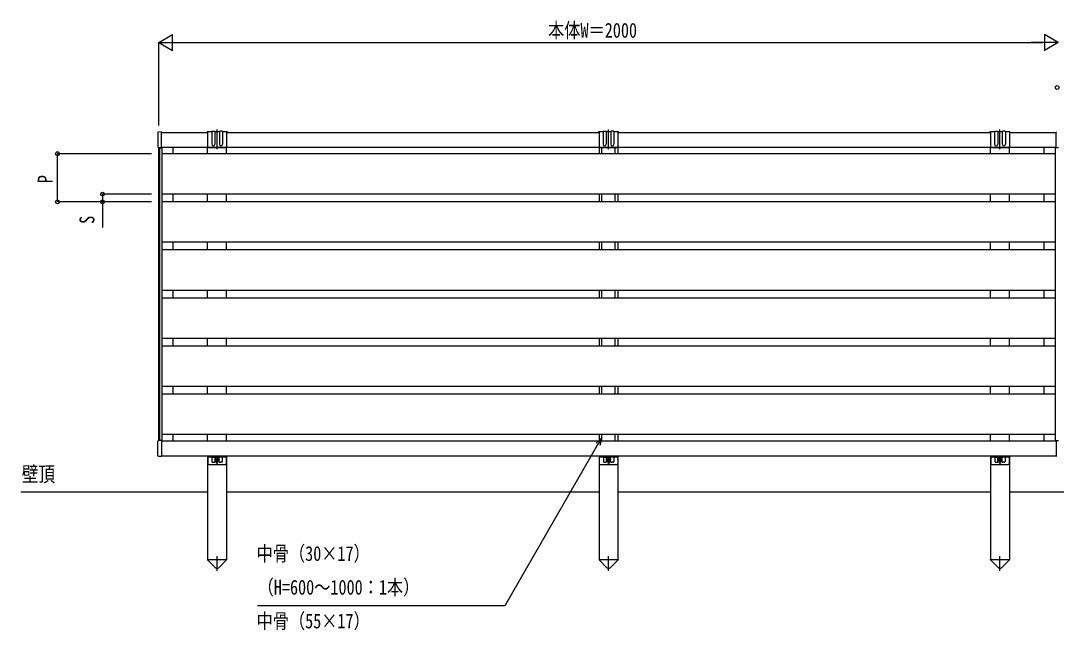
# Model space of a CAD drawing. Units: millimetres, scale not verified. Extents: x -4205 to 4205, y -2970 to 2970.
# Drawn here: x -1773 to 530, y -439 to 918 of the extents above; entities that cross this region are included whole.
import ezdxf
from ezdxf.enums import TextEntityAlignment as Align

# ---------------------------------------------------------------- set-up
doc = ezdxf.new("R2010")
doc.units = ezdxf.units.MM
doc.header["$LTSCALE"] = 16
for name, color, linetype in [('0-2_USER1', 3, 'Continuous'), ('0-4_YKK_A1', 4, 'Continuous'), ('0-5_YKK_D', 6, 'Continuous')]:
    doc.layers.add(name, color=color, linetype=linetype)
doc.styles.add('ＭＳ ゴシック', font='')
doc.styles.get('ＭＳ ゴシック').set_extended_font_data('MS Gothic')

msp = doc.modelspace()

# ---------------------------------------------------------------- linework, layer by layer
at = {"layer": '0-4_YKK_A1'}
for p, q in [((-1467.5, 668.99), (-1467.5, 636.35)), ((-1459.82, 670.4), (-1466.56, 669.99)), ((-1459.5, 669.22), (-1357, 669.22)), ((-1348, 670.72), (-1357, 670.72)), ((-1357, 670.72), (-1357, 637.71)), ((-1348, 670.72), (-1348, 642.71)), ((-1347, 671.72), (-1342, 671.72)), ((-1331, 670.72), (-1341, 670.72)), ((-1341, 670.72), (-1341, 642.71)), ((-1336, 631.64), (-1336, 675.42)), ((-1331, 670.72), (-1331, 642.71)), ((-1325, 671.72), (-1330, 671.72)), ((-1315, 670.72), (-1324, 670.72)), ((-1324, 670.72), (-1324, 642.71)), ((-1315, 670.72), (-1315, 637.71)), ((-1315, 669.22), (-486.5, 669.22)), ((-477.5, 670.72), (-486.5, 670.72)), ((-486.5, 670.72), (-486.5, 637.71)), ((-477.5, 670.72), (-477.5, 642.71)), ((-476.5, 671.72), (-471.5, 671.72)), ((-460.5, 670.72), (-470.5, 670.72)), ((-470.5, 670.72), (-470.5, 642.71)), ((-465.5, 631.64), (-465.5, 675.42)), ((-460.5, 670.72), (-460.5, 642.71)), ((-454.5, 671.72), (-459.5, 671.72)), ((-444.5, 670.72), (-453.5, 670.72)), ((-453.5, 670.72), (-453.5, 642.71)), ((-444.5, 670.72), (-444.5, 637.71)), ((-444.5, 669.22), (384, 669.22)), ((393, 670.72), (384, 670.72)), ((384, 670.72), (384, 637.71)), ((393, 670.72), (393, 642.71)), ((394, 671.72), (399, 671.72)), ((410, 670.72), (400, 670.72)), ((400, 670.72), (400, 642.71)), ((405, 631.64), (405, 675.42)), ((410, 670.72), (410, 642.71)), ((416, 671.72), (411, 671.72)), ((426, 670.72), (417, 670.72)), ((417, 670.72), (417, 642.71)), ((426, 670.72), (426, 637.71)), ((426, 669.22), (530, 669.22)), ((530, 669.16), (530, 669.95)), ((530, 635.92), (530, 669.16)), ((-1459.82, 634.94), (-1466.56, 635.35)), ((-1466, 634.72), (-1459, 634.72)), ((-1466, 634.72), (-1466, -16.28)), ((-1464, 634.72), (-1464, -16.28)), ((530, 635.22), (-1459.5, 635.22)), ((-1434, 621.72), (-1434, 635.22)), ((-1357, 621.72), (-1357, 635.22)), ((-1355, 635.71), (-1336.71, 635.71)), ((-1335.29, 635.71), (-1317, 635.71)), ((-1315, 621.72), (-1315, 635.22)), ((-486.5, 635.22), (-486.5, 621.72)), ((-484.5, 635.71), (-466.21, 635.71)), ((-480.5, 621.72), (-480.5, 635.22)), ((-464.79, 635.71), (-446.5, 635.71)), ((-450.5, 621.72), (-450.5, 635.22)), ((-444.5, 635.22), (-444.5, 621.72)), ((384, 621.72), (384, 635.22)), ((386, 635.71), (404.29, 635.71)), ((405.71, 635.71), (424, 635.71)), ((426, 621.72), (426, 635.22)), ((503, 621.72), (503, 635.22)), ((535, 634.72), (528, 634.72)), ((530, 635.12), (530, 635.92)), ((528, 621.72), (-1459, 621.72)), ((-1459, 621.72), (-1459, 531.72)), ((528, 531.72), (-1459, 531.72)), ((-1434, 514.72), (-1434, 531.72)), ((-1357, 514.72), (-1357, 531.72)), ((-1315, 514.72), (-1315, 531.72)), ((-486.5, 531.72), (-486.5, 514.72)), ((-480.5, 514.72), (-480.5, 531.72)), ((-450.5, 514.72), (-450.5, 531.72)), ((-444.5, 531.72), (-444.5, 514.72)), ((384, 514.72), (384, 531.72)), ((426, 514.72), (426, 531.72)), ((503, 514.72), (503, 531.72)), ((528, 514.72), (-1459, 514.72)), ((-1459, 514.72), (-1459, 424.72)), ((528, 424.72), (-1459, 424.72)), ((-1434, 407.72), (-1434, 424.72)), ((-1357, 407.72), (-1357, 424.72)), ((-1315, 407.72), (-1315, 424.72)), ((-486.5, 424.72), (-486.5, 407.72)), ((-480.5, 407.72), (-480.5, 424.72)), ((-450.5, 407.72), (-450.5, 424.72)), ((-444.5, 424.72), (-444.5, 407.72)), ((384, 407.72), (384, 424.72)), ((426, 407.72), (426, 424.72)), ((503, 407.72), (503, 424.72)), ((528, 407.72), (-1459, 407.72)), ((528, 317.72), (-1459, 317.72)), ((528, 300.72), (-1459, 300.72)), ((-1434, 300.72), (-1434, 317.72)), ((-1357, 300.72), (-1357, 317.72)), ((-1315, 300.72), (-1315, 317.72)), ((-486.5, 317.72), (-486.5, 300.72)), ((-480.5, 300.72), (-480.5, 317.72)), ((-450.5, 300.72), (-450.5, 317.72)), ((-444.5, 317.72), (-444.5, 300.72)), ((384, 300.72), (384, 317.72)), ((426, 300.72), (426, 317.72)), ((503, 300.72), (503, 317.72)), ((528, 210.72), (-1459, 210.72)), ((-1434, 193.72), (-1434, 210.72)), ((-1357, 193.72), (-1357, 210.72)), ((-1315, 193.72), (-1315, 210.72)), ((-486.5, 210.72), (-486.5, 193.72)), ((-480.5, 193.72), (-480.5, 210.72)), ((-450.5, 193.72), (-450.5, 210.72)), ((-444.5, 210.72), (-444.5, 193.72)), ((384, 193.72), (384, 210.72)), ((426, 193.72), (426, 210.72)), ((503, 193.72), (503, 210.72)), ((528, 193.72), (-1459, 193.72)), ((528, 103.72), (-1459, 103.72)), ((-1434, 86.72), (-1434, 103.72)), ((-1357, 86.72), (-1357, 103.72)), ((-1315, 86.72), (-1315, 103.72)), ((-486.5, 103.72), (-486.5, 86.72)), ((-480.5, 86.72), (-480.5, 103.72)), ((-450.5, 86.72), (-450.5, 103.72)), ((-444.5, 103.72), (-444.5, 86.72)), ((384, 86.72), (384, 103.72)), ((426, 86.72), (426, 103.72)), ((503, 86.72), (503, 103.72)), ((528, 86.72), (-1459, 86.72)), ((-1467.5, -50.55), (-1467.5, -17.91)), ((-1459.82, -16.5), (-1466.56, -16.91)), ((-1459.5, -16.78), (530, -16.78)), ((528, -3.28), (-1459, -3.28)), ((-1434, -16.78), (-1434, -3.28)), ((-1357, -16.78), (-1357, -3.28)), ((-1315, -16.78), (-1315, -3.28)), ((-486.5, -3.28), (-486.5, -16.78)), ((-480.5, -16.78), (-480.5, -3.28)), ((-450.5, -16.78), (-450.5, -3.28)), ((-444.5, -3.28), (-444.5, -16.78)), ((384, -16.78), (384, -3.28)), ((426, -16.78), (426, -3.28)), ((503, -16.78), (503, -3.28)), ((530, -16.68), (530, -17.48)), ((530, -17.48), (530, -50.72)), ((-1459.82, -51.96), (-1466.56, -51.55)), ((530, -50.78), (-1459.5, -50.78)), ((-1357, -50.78), (-1357, -280.78)), ((-1356.5, -50.78), (-1356.5, -56.82)), ((-1356.5, -52.28), (-1347.5, -52.28)), ((-1356.5, -57.74), (-1356.5, -67.78)), ((-1347.5, -50.78), (-1347.5, -62.78)), ((-1346.5, -53.28), (-1341.5, -53.28)), ((-1345.5, -64.78), (-1342.5, -64.78)), ((-1340.55, -58.78), (-1331.45, -58.78)), ((-1340.5, -62.78), (-1340.5, -50.78)), ((-1340.5, -52.28), (-1331.5, -52.28)), ((-1338.08, -58.43), (-1338.08, -59.13)), ((-1338.08, -58.43), (-1336.85, -58.43)), ((-1338.08, -59.13), (-1336.85, -59.13)), ((-1336.35, -56.7), (-1335.65, -56.7)), ((-1336.35, -56.7), (-1336.35, -57.93)), ((-1336.35, -59.63), (-1336.35, -60.85)), ((-1336.35, -60.85), (-1335.65, -60.85)), ((-1336, -63.33), (-1336, -54.23)), ((-1335.65, -56.7), (-1335.65, -57.93)), ((-1335.65, -59.63), (-1335.65, -60.85)), ((-1335.15, -58.43), (-1333.93, -58.43)), ((-1335.15, -59.13), (-1333.93, -59.13)), ((-1333.93, -58.43), (-1333.93, -59.13)), ((-1331.5, -62.78), (-1331.5, -50.78)), ((-1325.5, -53.28), (-1330.5, -53.28)), ((-1326.5, -64.78), (-1329.5, -64.78)), ((-1324.5, -50.78), (-1324.5, -62.78)), ((-1324.5, -52.28), (-1315.5, -52.28)), ((-1315.5, -50.78), (-1315.5, -56.82)), ((-1315.5, -57.74), (-1315.5, -67.78)), ((-1315, -50.78), (-1315, -280.78)), ((-486.5, -50.78), (-486.5, -280.78)), ((-486, -50.78), (-486, -56.82)), ((-486, -52.28), (-477, -52.28)), ((-486, -57.74), (-486, -67.78)), ((-477, -50.78), (-477, -62.78)), ((-476, -53.28), (-471, -53.28)), ((-475, -64.78), (-472, -64.78)), ((-470.05, -58.78), (-460.95, -58.78)), ((-470, -62.78), (-470, -50.78)), ((-470, -52.28), (-461, -52.28)), ((-467.57, -58.43), (-467.57, -59.13)), ((-467.57, -58.43), (-466.35, -58.43)), ((-467.57, -59.13), (-466.35, -59.13)), ((-465.85, -56.7), (-465.15, -56.7)), ((-465.85, -56.7), (-465.85, -57.93)), ((-465.85, -59.63), (-465.85, -60.85)), ((-465.85, -60.85), (-465.15, -60.85)), ((-465.5, -63.33), (-465.5, -54.23)), ((-465.15, -56.7), (-465.15, -57.93)), ((-465.15, -59.63), (-465.15, -60.85)), ((-464.65, -58.43), (-463.42, -58.43)), ((-464.65, -59.13), (-463.42, -59.13)), ((-463.42, -58.43), (-463.42, -59.13)), ((-461, -62.78), (-461, -50.78)), ((-455, -53.28), (-460, -53.28)), ((-456, -64.78), (-459, -64.78)), ((-454, -50.78), (-454, -62.78)), ((-454, -52.28), (-445, -52.28)), ((-445, -50.78), (-445, -56.82)), ((-445, -57.74), (-445, -67.78)), ((-444.5, -50.78), (-444.5, -280.78)), ((384, -50.78), (384, -280.78)), ((384.5, -50.78), (384.5, -56.82)), ((384.5, -52.28), (393.5, -52.28)), ((384.5, -57.74), (384.5, -67.78)), ((393.5, -50.78), (393.5, -62.78)), ((394.5, -53.28), (399.5, -53.28)), ((395.5, -64.78), (398.5, -64.78)), ((400.45, -58.78), (409.55, -58.78)), ((400.5, -62.78), (400.5, -50.78)), ((400.5, -52.28), (409.5, -52.28)), ((402.93, -58.43), (402.93, -59.13)), ((402.93, -58.43), (404.15, -58.43)), ((402.93, -59.13), (404.15, -59.13)), ((404.65, -56.7), (405.35, -56.7)), ((404.65, -56.7), (404.65, -57.93)), ((404.65, -59.63), (404.65, -60.85)), ((404.65, -60.85), (405.35, -60.85)), ((405, -63.33), (405, -54.23)), ((405.35, -56.7), (405.35, -57.93)), ((405.35, -59.63), (405.35, -60.85)), ((405.85, -58.43), (407.08, -58.43)), ((405.85, -59.13), (407.08, -59.13)), ((407.08, -58.43), (407.08, -59.13)), ((409.5, -62.78), (409.5, -50.78)), ((415.5, -53.28), (410.5, -53.28)), ((414.5, -64.78), (411.5, -64.78)), ((416.5, -50.78), (416.5, -62.78)), ((416.5, -52.28), (425.5, -52.28)), ((425.5, -50.78), (425.5, -56.82)), ((425.5, -57.74), (425.5, -67.78)), ((426, -50.78), (426, -280.78)), ((530, -50.72), (530, -51.51)), ((-1354.5, -69.78), (-1317.5, -69.78)), ((-484, -69.78), (-447, -69.78)), ((386.5, -69.78), (423.5, -69.78)), ((-1357, -131.27), (-1772.72, -131.27)), ((-1357, -131.27), (-1772.72, -131.27)), ((-486.5, -131.27), (-1315, -131.27)), ((384, -131.27), (-444.5, -131.27)), ((426, -130.78), (1384, -130.78)), ((-1336, -306.29), (-1336, -273.81)), ((-465.5, -306.29), (-465.5, -273.81)), ((405, -306.29), (405, -273.81)), ((-1357.2, -281.78), (-1357.2, -280.78)), ((-1357.2, -280.78), (-1314.8, -280.78)), ((-1357.2, -281.78), (-1339.52, -299.33)), ((-1314.8, -281.78), (-1332.48, -299.33)), ((-1314.8, -280.78), (-1314.8, -281.78)), ((-486.7, -281.78), (-486.7, -280.78)), ((-486.7, -280.78), (-444.3, -280.78)), ((-486.7, -281.78), (-469.02, -299.33)), ((-444.3, -281.78), (-461.98, -299.33)), ((-444.3, -280.78), (-444.3, -281.78)), ((383.8, -281.78), (383.8, -280.78)), ((383.8, -280.78), (426.2, -280.78)), ((383.8, -281.78), (401.48, -299.33)), ((426.2, -281.78), (408.52, -299.33)), ((426.2, -280.78), (426.2, -281.78))]:
    msp.add_line(p, q, dxfattribs=at)
for points in [[(-1459.5, 635.24), (-1459.5, 635.92), (-1459.5, 669.42), (-1459.5, 670.1)], [(-1459, 634.72), (-1459, -16.28), (-1466, -16.28)], [(528, 634.72), (528, -16.28), (535, -16.28)], [(-1459.5, -16.8), (-1459.5, -17.48), (-1459.5, -50.98), (-1459.5, -51.66)]]:
    msp.add_lwpolyline(points, dxfattribs=at)
for centre, radius in [((-1336, -58.78), 4.25), ((-1336, -65.78), 1.65), ((-465.5, -58.78), 4.25), ((-465.5, -65.78), 1.65), ((405, -58.78), 4.25), ((405, -65.78), 1.65)]:
    msp.add_circle(centre, radius, dxfattribs=at)
for centre, radius, start, end in [((-1466.5, 668.99), 1, 93.5, 180), ((-1459.8, 670.1), 0.3, 0, 93.5), ((-1357, 668.72), 2, 90, 165.52249), ((-1347, 670.72), 1, 90, 180), ((-1342, 670.72), 1, 0, 90), ((-1330, 670.72), 1, 90, 180), ((-1325, 670.72), 1, 0, 90), ((-1315, 668.72), 2, 14.47751, 90), ((-486.5, 668.72), 2, 90, 165.52249), ((-476.5, 670.72), 1, 90, 180), ((-471.5, 670.72), 1, 0, 90), ((-459.5, 670.72), 1, 90, 180), ((-454.5, 670.72), 1, 0, 90), ((-444.5, 668.72), 2, 14.47751, 90), ((384, 668.72), 2, 90, 165.52249), ((394, 670.72), 1, 90, 180), ((399, 670.72), 1, 0, 90), ((411, 670.72), 1, 90, 180), ((416, 670.72), 1, 0, 90), ((426, 668.72), 2, 14.47751, 90), ((530.2, 669.95), 0.2, 93.5, 180), ((-1466.5, 636.35), 1, 180, 266.5), ((-1459.8, 635.24), 0.3, 266.5, 0), ((-1355, 637.71), 2, 180, 270), ((-1344.5, 642.71), 3.5, 180, 0), ((-1336, 635.01), 1, 44.427, 135.573), ((-1327.5, 642.71), 3.5, 180, 0), ((-1317, 637.71), 2, 270, 0), ((-484.5, 637.71), 2, 180, 270), ((-474, 642.71), 3.5, 180, 0), ((-465.5, 635.01), 1, 44.427, 135.573), ((-457, 642.71), 3.5, 180, 0), ((-446.5, 637.71), 2, 270, 0), ((386, 637.71), 2, 180, 270), ((396.5, 642.71), 3.5, 180, 0), ((405, 635.01), 1, 44.427, 135.573), ((413.5, 642.71), 3.5, 180, 0), ((424, 637.71), 2, 270, 0), ((530.2, 635.12), 0.202, 179.93968, 269.38321), ((-1466.5, -17.91), 1, 93.5, 180), ((-1459.8, -16.8), 0.3, 0, 93.5), ((530.2, -16.68), 0.202, 90.61679, 180.06032), ((-1466.5, -50.55), 1, 180, 266.5), ((-1459.8, -51.66), 0.3, 266.5, 0), ((-1356.7, -57.28), 0.5, 293.57818, 66.42182), ((-1354.5, -67.78), 2, 180, 270), ((-1346.5, -52.28), 1, 180, 270), ((-1345.5, -62.78), 2, 180, 270), ((-1342.5, -62.78), 2, 270, 0), ((-1341.5, -52.28), 1, 270, 0), ((-1336.85, -57.93), 0.5, 270, 0), ((-1336.85, -59.63), 0.5, 0, 90), ((-1335.15, -57.93), 0.5, 180, 270), ((-1335.15, -59.63), 0.5, 90, 180), ((-1330.5, -52.28), 1, 180, 270), ((-1329.5, -62.78), 2, 180, 270), ((-1326.5, -62.78), 2, 270, 0), ((-1325.5, -52.28), 1, 270, 0), ((-1317.5, -67.78), 2, 270, 0), ((-1315.3, -57.28), 0.5, 113.57818, 246.42182), ((-486.2, -57.28), 0.5, 293.57818, 66.42182), ((-484, -67.78), 2, 180, 270), ((-476, -52.28), 1, 180, 270), ((-475, -62.78), 2, 180, 270), ((-472, -62.78), 2, 270, 0), ((-471, -52.28), 1, 270, 0), ((-466.35, -57.93), 0.5, 270, 0), ((-466.35, -59.63), 0.5, 0, 90), ((-464.65, -57.93), 0.5, 180, 270), ((-464.65, -59.63), 0.5, 90, 180), ((-460, -52.28), 1, 180, 270), ((-459, -62.78), 2, 180, 270), ((-456, -62.78), 2, 270, 0), ((-455, -52.28), 1, 270, 0), ((-447, -67.78), 2, 270, 0), ((-444.8, -57.28), 0.5, 113.57818, 246.42182), ((384.3, -57.28), 0.5, 293.57818, 66.42182), ((386.5, -67.78), 2, 180, 270), ((394.5, -52.28), 1, 180, 270), ((395.5, -62.78), 2, 180, 270), ((398.5, -62.78), 2, 270, 0), ((399.5, -52.28), 1, 270, 0), ((404.15, -57.93), 0.5, 270, 0), ((404.15, -59.63), 0.5, 0, 90), ((405.85, -57.93), 0.5, 180, 270), ((405.85, -59.63), 0.5, 90, 180), ((410.5, -52.28), 1, 180, 270), ((411.5, -62.78), 2, 180, 270), ((414.5, -62.78), 2, 270, 0), ((415.5, -52.28), 1, 270, 0), ((423.5, -67.78), 2, 270, 0), ((425.7, -57.28), 0.5, 113.57818, 246.42182), ((530.2, -51.51), 0.2, 180, 266.5), ((-1336, -295.78), 5, 225.20979, 314.79021), ((-465.5, -295.78), 5, 225.20979, 314.79021), ((405, -295.78), 5, 225.20979, 314.79021)]:
    msp.add_arc(centre, radius, start, end, dxfattribs=at)
at = {"layer": '0-5_YKK_D'}
for p, q in [((-1465.5, 869.22), (-1435.19, 886.72)), ((-1435.19, 851.72), (-1435.19, 886.72)), ((534.5, 869.22), (504.19, 886.72)), ((504.19, 886.72), (504.19, 851.72)), ((-1465.5, 684.22), (-1465.5, 870.22)), ((-1465.5, 869.22), (-1435.19, 851.72)), ((-1465.5, 869.22), (-1404.88, 869.22)), ((-1430.5, 869.22), (499.5, 869.22)), ((534.5, 869.22), (473.88, 869.22)), ((534.5, 869.22), (504.19, 851.72)), ((-1482, 621.72), (-1692, 621.72)), ((-1691, 514.72), (-1691, 621.72)), ((-1482, 531.72), (-1592, 531.72)), ((-1482, 514.72), (-1692, 514.72)), ((-1482, 514.72), (-1592, 514.72))]:
    msp.add_line(p, q, dxfattribs=at)
for points in [[(-1591, 531.72), (-1591, 514.72), (-1591, 457.72)], [(-480.5, -10.03), (-488.97, -24.77), (-695.8, -384.41), (-1245.8, -384.41)], [(-492.92, -22.5), (-480.5, -10.03), (-485.03, -27.04)]]:
    msp.add_lwpolyline(points, dxfattribs=at)
for centre in [(532, 769.22), (-1691, 621.72), (-1591, 531.72), (-1691, 514.72), (-1591, 514.72)]:
    msp.add_circle(centre, 4.25, dxfattribs=at)

# ---------------------------------------------------------------- texts
at = {"layer": '0-2_USER1', "style": 'ＭＳ ゴシック', "width": 0.8}
msp.add_text('壁頂', height=33.99, dxfattribs=at).set_placement((-1770.45, -118.43), align=Align.BOTTOM_LEFT)
at = {"layer": '0-5_YKK_D', "style": 'ＭＳ ゴシック', "width": 0.8}
for s, p in [('本体W＝2000', (-599.9, 870.02)), ('中骨（30×17）', (-1248.2, -294.11)), ('（H=600～1000：1本）', (-1245.8, -369.11)), ('中骨（55×17）', (-1248.2, -444.11))]:
    msp.add_text(s, height=32.99, dxfattribs=at).set_placement(p, align=Align.BOTTOM_LEFT)
for s, p in [('P', (-1692, 556.22)), ('S', (-1599, 465.72))]:
    msp.add_text(s, height=32.99, rotation=90, dxfattribs=at).set_placement(p, align=Align.BOTTOM_LEFT)

doc.saveas('drawing.dxf')
